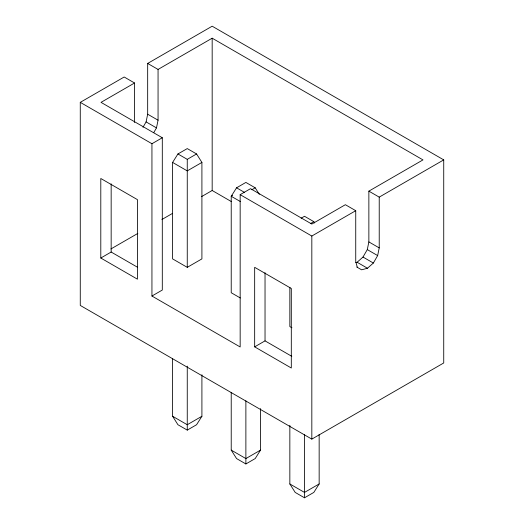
<?xml version="1.0" encoding="UTF-8"?>
<svg xmlns="http://www.w3.org/2000/svg" width="524" height="524" viewBox="0 0 524 524"><rect width="100%" height="100%" fill="white"/><g stroke="black" fill="none" stroke-linecap="round" stroke-linejoin="round"><path stroke-width="0.79" d="M172.599 358.481L172.599 416.266L177.937 424.728L187.258 430.112L187.258 366.132M142.973 127.312L146.098 121.895L147.67 114.206L147.67 63.437L212.174 26.2L443.73 159.886L443.73 362.962L311.826 439.112L80.27 305.427L80.27 102.35L124.181 77.002L134.563 82.995L134.563 122.485M153.748 132.631L156.48 127.895L158.058 120.199L158.058 69.43L212.174 38.193L422.979 159.899L368.863 191.142L368.863 241.911L367.291 249.601L362.994 257.048L357.119 262.255L355.652 262.648M356.772 267.024L361.606 269.814L367.481 268.242L373.357 263.035L377.653 255.588L379.225 247.891L379.225 197.129L443.73 159.886M172.599 162.427L177.937 153.964L187.258 148.587L196.579 153.964L201.91 162.427L201.91 258.889L187.258 267.345L172.599 258.889L172.599 162.427L187.258 170.889L201.91 162.427M259.301 194.319L255.201 187.808L245.88 182.431L236.56 187.808L231.222 196.271L231.222 292.733L240.293 297.966M201.91 374.758L201.91 416.266L196.579 424.728L187.258 430.112M260.533 408.609L260.533 450.109L255.201 458.572L245.88 463.956L236.56 458.572L231.222 450.109L231.222 392.332M319.155 434.311L319.155 483.96L313.824 492.416L304.503 497.8L295.182 492.416L289.844 483.96L289.844 425.364M134.563 82.995L101.021 102.363L162.302 137.747L162.302 290.047L151.94 296.034L151.94 143.727L80.27 102.35M151.94 143.727L162.302 137.747M177.937 153.964L187.258 159.348L196.579 153.964M110.931 248.946L137.832 233.416M161.903 219.517L172.527 213.386M201.55 196.624L212.174 190.494L231.274 201.524M100.798 258.024L137.432 279.174L137.432 199.637L100.798 178.488L100.798 258.024L111.16 252.037L137.229 267.089M232.617 195.465L231.222 196.271L240.293 201.511M151.94 296.034L240.162 346.967L240.162 194.659L250.524 188.679L311.826 224.076L345.368 204.707L355.737 210.687L355.737 261.456L357.309 267.332M251.874 189.734L255.201 187.808M301.169 218.194L304.503 216.274L313.824 221.652L314.642 222.955M310.496 223.578L313.824 221.652M240.162 194.659L311.826 236.036L355.737 210.687M254.664 346.855L291.305 368.012L291.305 288.475L254.664 267.319L254.664 346.855L265.033 340.875L291.803 356.333M201.91 416.266L187.258 424.728L172.599 416.266M260.533 450.109L245.88 458.572L231.222 450.109M319.155 483.96L304.503 492.416L289.844 483.96M147.67 63.437L158.058 69.43M368.863 191.142L379.225 197.129M147.67 114.206L158.058 120.199M368.863 241.911L379.225 247.891M146.098 121.895L156.48 127.895M367.291 249.601L377.653 255.588M362.994 257.048L373.357 263.035M236.56 187.808L244.544 192.426M357.119 262.255L367.481 268.242M291.94 327.782L289.844 326.576L289.844 287.335M311.826 236.036L311.826 439.112M304.503 434.638L304.503 497.8M265.033 272.703L265.033 340.875M245.88 400.788L245.88 463.956M212.174 38.193L212.174 190.494M187.258 159.348L187.258 267.345M111.16 183.865L111.16 252.037"/></g></svg>
